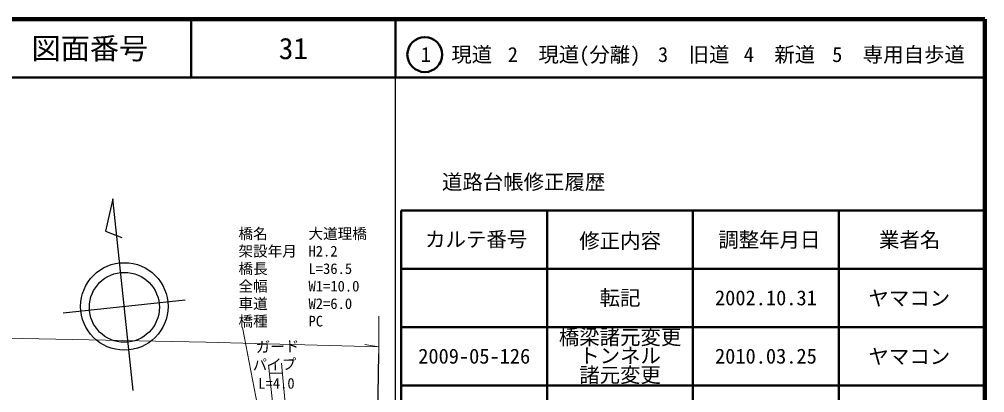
# Model space of a CAD drawing. Units: millimetres at full size, sheet at 1:1000; details may follow other scales. Extents: x 40000 to 680000, y 20000 to 380000.
# Drawn here: x 514522 to 680000, y 315976 to 380000 of the extents above; entities that cross this region are included whole.
import ezdxf
from ezdxf.enums import TextEntityAlignment as Align

# ---------------------------------------------------------------- set-up
doc = ezdxf.new("R2010")
doc.units = ezdxf.units.MM
doc.header["$LTSCALE"] = 1000
for name, color, linetype, lineweight in [('M-BMK-OTRS', 5, 'Continuous', 25), ('M-BMK-SRVR', 3, 'Continuous', 25), ('M-STR-HTXT', 7, 'Continuous', 13), ('M-TTL', 2, 'Continuous', 140), ('M-TTL-BAND', 7, 'Continuous', 25), ('M-TTL-FRAM', 2, 'Continuous', 50), ('M-TTL-LINE', 7, 'Continuous', 50)]:
    doc.layers.add(name, color=color, linetype=linetype, lineweight=lineweight)
doc.layers.add('M-TTL-TXT', color=7, linetype='Continuous')
doc.styles.add('ＭＳ ゴシック', font='')
doc.styles.get('ＭＳ ゴシック').set_extended_font_data('MS Gothic')

msp = doc.modelspace()

# ---------------------------------------------------------------- linework, layer by layer
at = {"layer": 'M-BMK-OTRS'}
msp.add_line((574832, 248042), (576174, 322634), dxfattribs=at)
at = {"layer": 'M-BMK-SRVR'}
for p, q in [((530528, 349193), (529299, 343661)), ((534015, 316349), (530528, 349193)), ((529299, 343661), (532108, 342606)), ((522043, 329659), (542925, 331876))]:
    msp.add_line(p, q, dxfattribs=at)
for centre, radius in [((532526, 330772), 7500), ((532534, 330614), 6000)]:
    msp.add_circle(centre, radius, dxfattribs=at)
at = {"layer": 'M-STR-HTXT'}
for p, q in [((576174, 322634), (576164, 329098)), ((557968, 299907), (552788, 327168)), ((576172, 323834), (573751, 324244)), ((559482, 321040), (561784, 295700)), ((560126, 294271), (557260, 320756)), ((557412, 319351), (559635, 319353))]:
    msp.add_line(p, q, dxfattribs=at)
msp.add_lwpolyline([(576172, 323834), (546468, 324669), (517919, 325195), (475919, 326070), (465942, 326470), (441762, 327569), (424941, 328797), (406737, 330383), (376899, 333545), (361667, 334964), (339005, 337362), (316854, 339458), (293690, 341785), (282736, 342933)], dxfattribs=at)
at = {"layer": 'M-TTL'}
for p, q in [((680000, 380000), (40000, 380000)), ((680000, 20000), (680000, 380000))]:
    msp.add_line(p, q, dxfattribs=at)
at = {"layer": 'M-TTL-BAND'}
msp.add_line((579000, 20000), (579000, 370000), dxfattribs=at)
at = {"layer": 'M-TTL-FRAM'}
for q in [(580000, 287197), (680000, 347197)]:
    msp.add_line((580000, 347197), q, dxfattribs=at)
at = {"layer": 'M-TTL-LINE'}
for p, q in [((543997, 380000), (543997, 370000)), ((579000, 380000), (579000, 370000)), ((40000, 370000), (680000, 370000)), ((605000, 347197), (605000, 287197)), ((630000, 347197), (630000, 287197)), ((655000, 347197), (655000, 287197)), ((580000, 337197), (680000, 337197)), ((580000, 327197), (680000, 327197)), ((580000, 317197), (680000, 317197))]:
    msp.add_line(p, q, dxfattribs=at)
msp.add_circle((584031, 373958), 3000, dxfattribs=at)

# ---------------------------------------------------------------- texts
at = {"layer": 'M-STR-HTXT', "style": 'ＭＳ ゴシック'}
for s, p in [('橋名', (552094, 341779)), ('大道理橋', (564094, 341779)), ('架設年月', (552094, 338779)), ('H2.2', (564094, 338779)), ('橋長', (552094, 335779)), ('L=36.5', (564094, 335779)), ('全幅', (552094, 332779)), ('W1=10.0', (564094, 332779)), ('車道', (552094, 329779)), ('W2=6.0', (564094, 329779)), ('橋種', (552094, 326779)), ('PC', (564094, 326779)), ('L=4.0', (555481, 316118))]:
    msp.add_text(s, height=1833, dxfattribs=at).set_placement(p, align=Align.BOTTOM_LEFT)
for s, p in [('ガード', (555075, 322325)), ('パイプ', (554550, 319246))]:
    msp.add_text(s, height=1833, rotation=1.488, dxfattribs=at).set_placement(p, align=Align.BOTTOM_LEFT)
at = {"layer": 'M-TTL-TXT', "style": 'ＭＳ ゴシック'}
for s, height, p in [('図面番号', 3666, (526622, 375000)), ('31', 3666, (561497, 375000)), ('1\u3000現道', 2566, (589448, 373958)), ('2\u3000現道(分離)', 2566, (609619, 373958)), ('3\u3000旧道', 2566, (630121, 373958)), ('4\u3000新道', 2566, (644824, 373958)), ('5\u3000専用自歩道', 2566, (665228, 373958)), ('道路台帳修正履歴', 2566, (600968, 352113)), ('カルテ番号', 2566, (592839, 342277)), ('修正内容', 2566, (617509, 342023)), ('調整年月日', 2566, (643089, 342197)), ('業者名', 2566, (667134, 342197)), ('転記', 2566, (617500, 332245)), ('2002.10.31', 2566, (642500, 332245)), ('ヤマコン', 2566, (667077, 332189)), ('橋梁諸元変更', 2566, (617500, 325502)), ('2009-05-126', 2566, (592500, 322245)), ('トンネル', 2566, (617500, 322330)), ('2010.03.25', 2566, (642500, 322245)), ('ヤマコン', 2566, (667077, 322189)), ('諸元変更', 2566, (617500, 319014))]:
    msp.add_text(s, height=height, dxfattribs=at).set_placement(p, align=Align.MIDDLE_CENTER)

doc.saveas('drawing.dxf')
